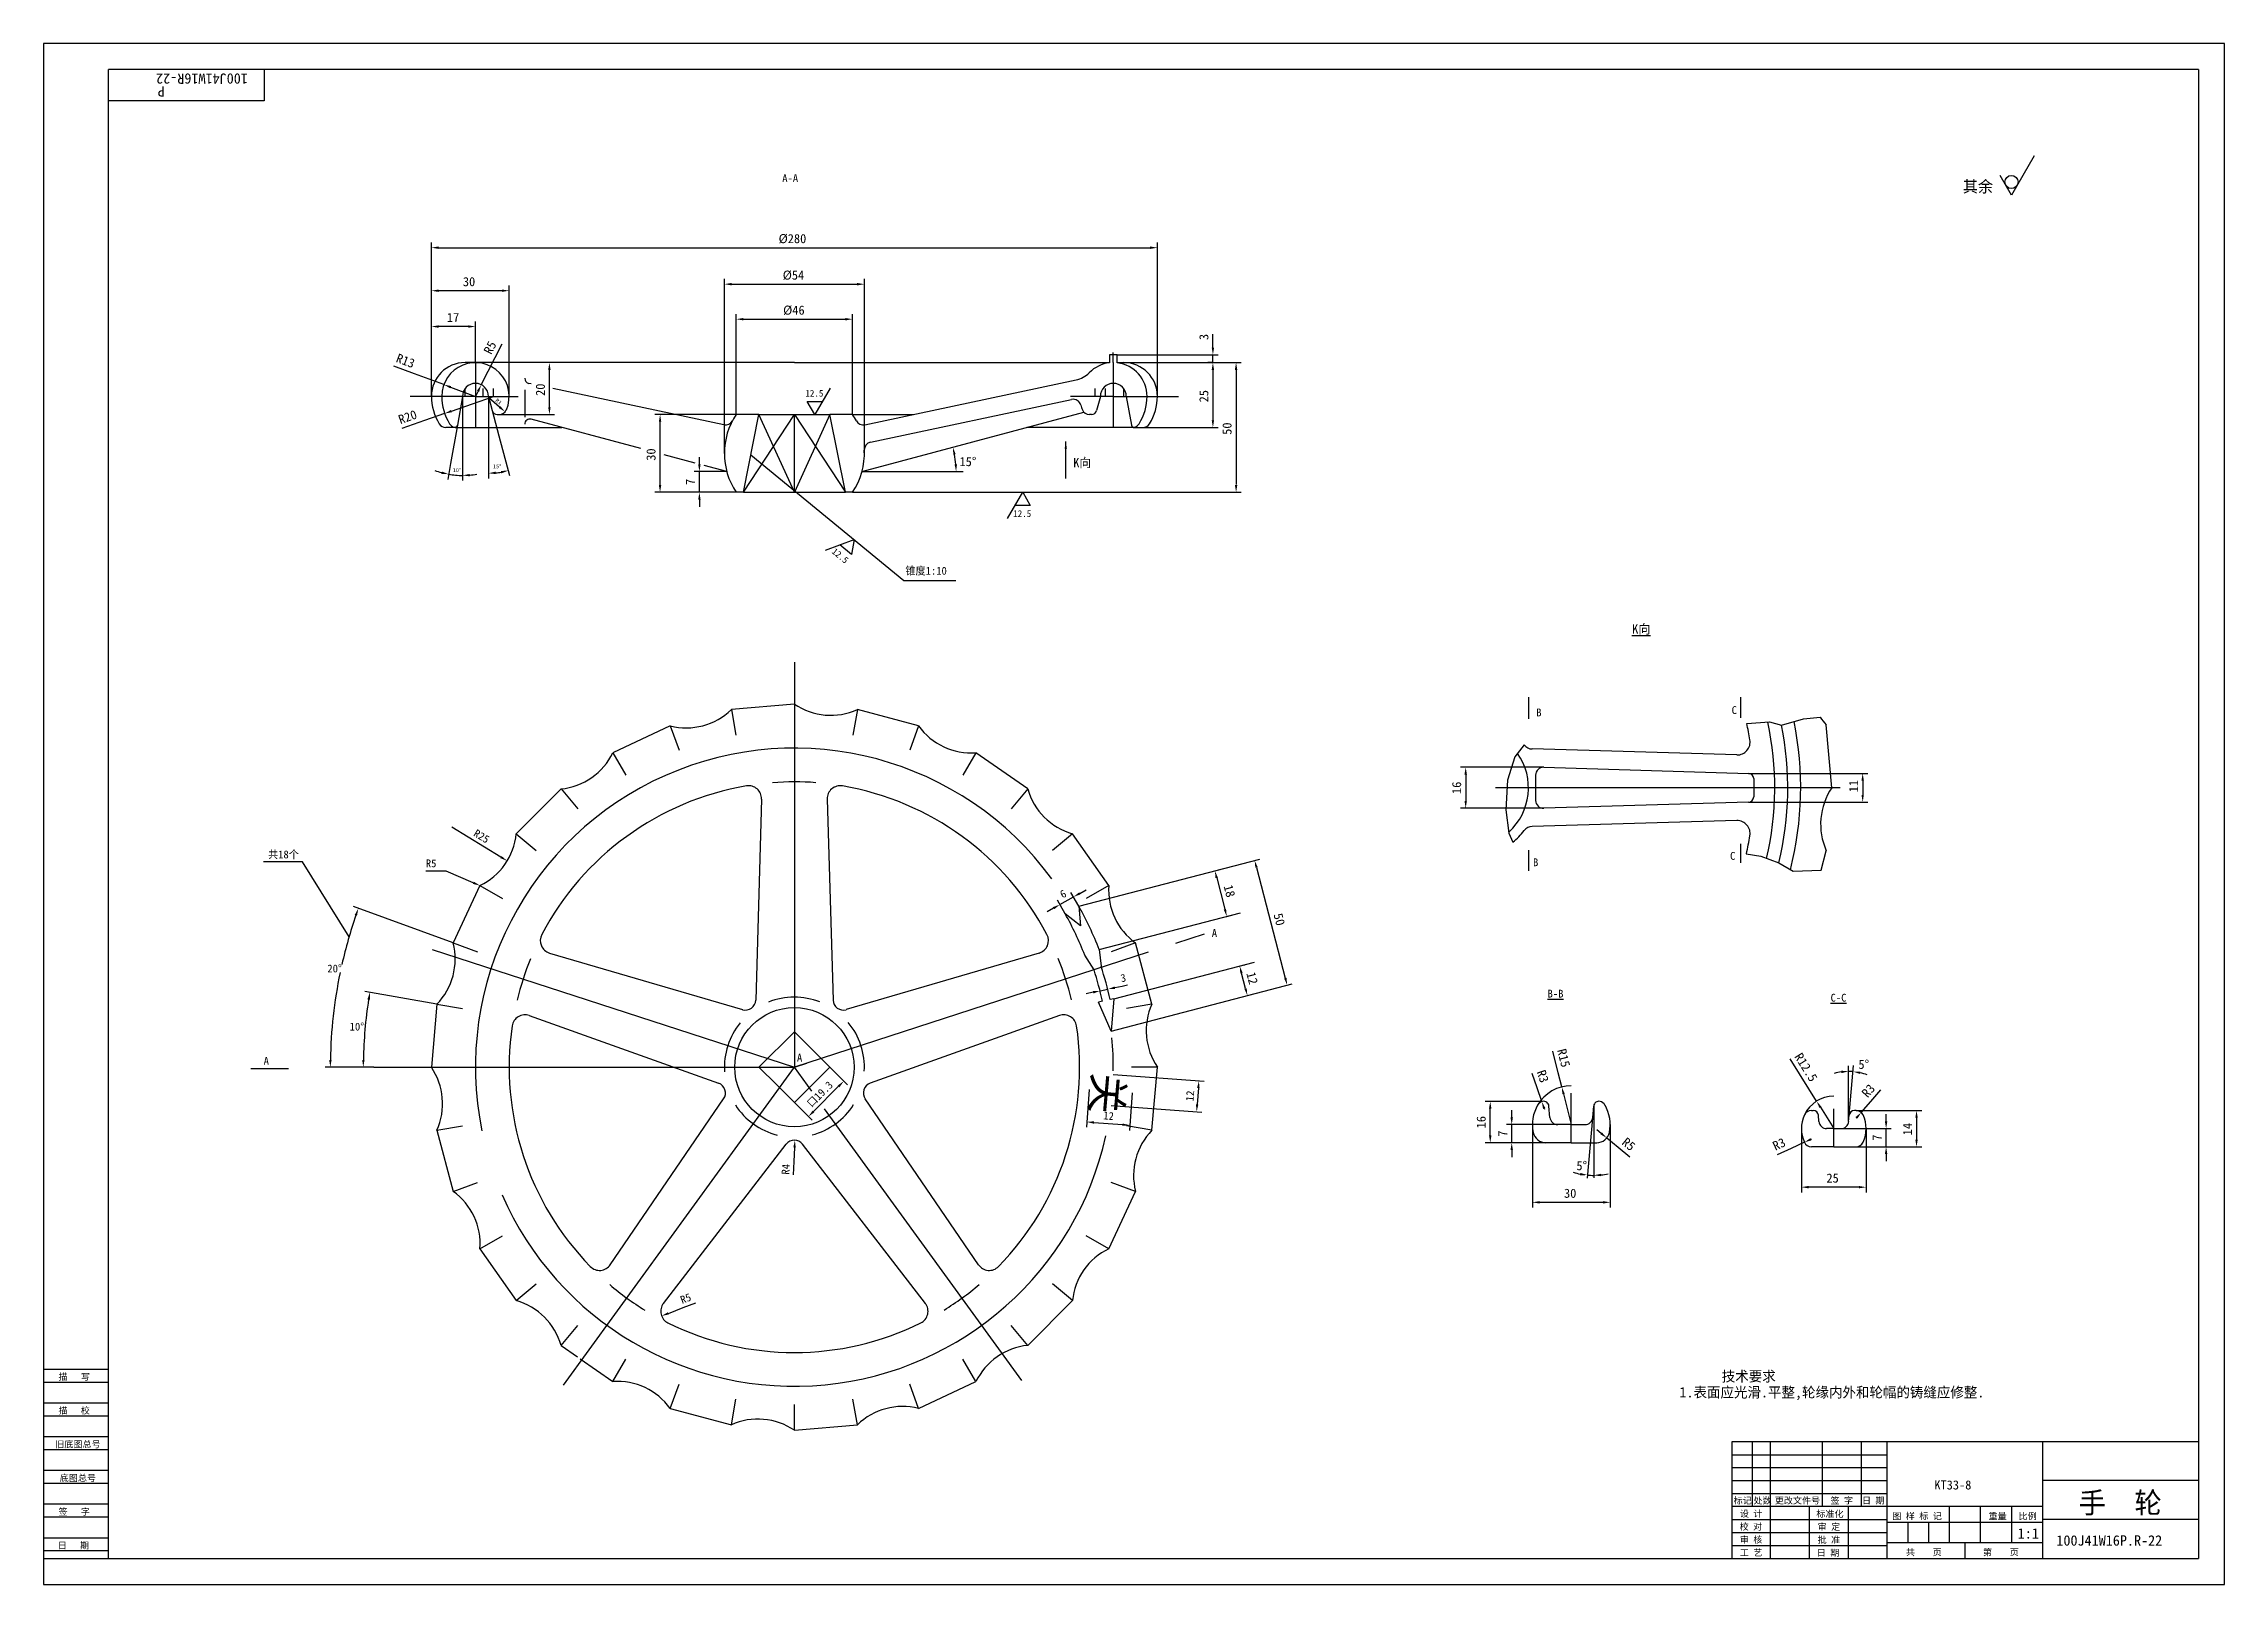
# Model space of a CAD drawing. Header units: metres. Extents: x 0 to 841, y 0 to 594.
import ezdxf

# ---------------------------------------------------------------- set-up
doc = ezdxf.new("R2010")
doc.units = ezdxf.units.M
for name, color, linetype in [('C', 6, 'Continuous'), ('D', 1, 'Continuous'), ('FL', 5, 'Continuous'), ('T', 7, 'Continuous'), ('TL', 4, 'Continuous')]:
    doc.layers.add(name, color=color, linetype=linetype)

# ---------------------------------------------------------------- blocks, each defined once
blk = doc.blocks.new('TUKUN1')
at = {"layer": 'FL'}
for p, q in [((0, 594), (0, 0)), ((841, 594), (0, 594)), ((841, 0), (841, 594)), ((0, 78), (25, 78)), ((0, 70), (25, 70)), ((0, 65), (25, 65)), ((0, 57), (25, 57)), ((0, 52), (25, 52)), ((659, 30), (659, 55)), ((666, 10), (666, 55)), ((686, 30), (686, 55)), ((701, 30), (701, 55)), ((0, 44), (25, 44)), ((651, 50), (711, 50)), ((651, 45), (711, 45)), ((0, 39), (25, 39)), ((651, 40), (711, 40)), ((651, 35), (711, 35)), ((0, 31), (25, 31)), ((0, 26), (25, 26)), ((696, 10), (696, 30)), ((0, 18), (25, 18)), ((651, 25), (711, 25)), ((651, 20), (711, 20)), ((0, 13), (25, 13)), ((651, 15), (711, 15)), ((0, 0), (841, 0))]:
    blk.add_line(p, q, dxfattribs=at)
at = {"layer": 'TL'}
for p, q in [((25, 10), (25, 584)), ((831, 584), (25, 584)), ((85, 584), (85, 572)), ((831, 584), (831, 10)), ((85, 572), (25, 572)), ((0, 83), (25, 83)), ((651, 55), (651, 10)), ((831, 55), (651, 55)), ((711, 10), (711, 55)), ((771, 10), (771, 55)), ((831, 40), (771, 40)), ((771, 30), (651, 30)), ((681, 10), (681, 30)), ((735, 16), (735, 30)), ((747, 16), (747, 30)), ((759, 16), (759, 30)), ((711, 24), (771, 24)), ((719, 16), (719, 24)), ((727, 16), (727, 24)), ((831, 25), (771, 25)), ((0, 10), (831, 10)), ((771, 16), (711, 16)), ((741, 10), (741, 16))]:
    blk.add_line(p, q, dxfattribs=at)
at = {"layer": 'T'}
for s, p in [('描   写', (5.74, 78.76)), ('描   校', (5.74, 65.76)), ('旧底图总号', (4.49, 52.76)), ('底图总号', (6.22, 39.76)), ('标记', (651.75, 31.07)), ('处数', (659.38, 31.07)), ('更改文件号', (667.61, 31.07)), ('签 字', (689.1, 31.07)), ('日 期', (701.23, 31.07)), ('签   字', (5.74, 26.76)), ('设 计', (654.14, 25.99)), ('标准化', (683.65, 25.93)), ('图 样 标 记', (712.95, 25.04)), ('重量', (750.03, 25.04)), ('比例', (761.64, 25.04)), ('校 对', (654.05, 20.99)), ('审 核', (654.14, 15.99)), ('批 准', (684.13, 15.93)), ('审 定', (684.13, 20.93)), ('日   期', (5.45, 13.76)), ('工 艺', (654.14, 10.99)), ('日 期', (683.84, 10.93)), ('共    页', (718.18, 11.13)), ('第    页', (747.9, 11.13))]:
    blk.add_text(s, height=2.5, dxfattribs=at).set_placement(p)

msp = doc.modelspace()

# ---------------------------------------------------------------- linework, layer by layer
at = {"layer": 'C'}
for p, q in [((166.53, 471.02), (166.53, 446.02)), ((412.53, 471.02), (412.53, 474.91)), ((412.53, 471.02), (412.53, 446.02)), ((166.53, 458.02), (141.38, 458.02)), ((162.53, 458.02), (162.53, 461.02)), ((166.53, 458.02), (182.98, 458.02)), ((169.53, 458.02), (169.53, 461.02)), ((173.53, 458.02), (173.53, 461.02)), ((412.53, 458.02), (396.07, 458.02)), ((405.53, 458.02), (405.53, 461.02)), ((409.53, 458.02), (409.53, 461.02)), ((412.53, 458.02), (437.67, 458.02)), ((416.53, 458.02), (416.53, 461.02)), ((289.53, 355.51), (289.53, 199.39)), ((692.89, 307.11), (559.92, 307.11)), ((149.83, 244.78), (289.53, 199.39)), ((426, 243.73), (289.53, 199.39)), ((127.37, 199.39), (289.53, 199.39)), ((200.43, 76.76), (289.53, 199.39)), ((296.26, 190.13), (289.53, 199.39)), ((589.15, 170.26), (589.15, 189.31)), ((377.3, 78.59), (301.2, 183.33)), ((690.36, 168.7), (690.36, 183.28))]:
    msp.add_line(p, q, dxfattribs=at)
for centre, start, end in [((549.62, 307.11), 346.42, 11.32), ((289.53, 199.39), 36.18, 191.52), ((289.53, 199.39), 359.36, 5.3), ((289.53, 199.39), 203.57, 347.56)]:
    msp.add_arc(centre, 123, start, end, dxfattribs=at)
at = {"layer": 'D'}
for p, q in [((767.66, 550.79), (758.88, 535.58)), ((758.88, 535.58), (754.49, 543.19)), ((149.53, 458.02), (149.53, 517.33)), ((152.33, 515.33), (426.73, 515.33)), ((429.53, 458.02), (429.53, 517.33)), ((149.53, 498.74), (149.53, 500.74)), ((176.73, 498.74), (152.33, 498.74)), ((179.53, 458.02), (179.53, 500.74)), ((262.53, 436.02), (262.53, 503.26)), ((265.33, 501.26), (313.73, 501.26)), ((316.53, 436.02), (316.53, 503.26)), ((267.08, 451.02), (267.08, 489.76)), ((311.98, 451.02), (311.98, 489.76)), ((149.53, 484.93), (149.53, 486.93)), ((163.73, 484.93), (152.33, 484.93)), ((166.53, 471.02), (166.53, 486.93)), ((269.88, 487.76), (309.18, 487.76)), ((450.93, 479.62), (450.93, 482.04)), ((450.93, 476.82), (450.93, 479.62)), ((168.79, 462.48), (174.13, 473.03)), ((174.13, 473.03), (176.8, 478.32)), ((195.05, 471.02), (193.05, 471.02)), ((414.03, 474.02), (452.93, 474.02)), ((414.03, 471.02), (452.93, 471.02)), ((450.93, 471.02), (448.93, 471.02)), ((450.93, 471.02), (450.93, 474.02)), ((452.93, 471.02), (461.87, 471.02)), ((143.07, 466.71), (135.01, 469.7)), ((154.34, 462.54), (143.07, 466.71)), ((195.05, 453.82), (195.05, 468.22)), ((450.93, 468.22), (450.93, 448.82)), ((459.87, 468.49), (459.87, 424.09)), ((156.96, 461.56), (166.53, 458.02)), ((157.3, 452.33), (173.53, 458.02)), ((161.53, 458.02), (161.53, 437.17)), ((167.52, 459.98), (166.53, 458.02)), ((171.53, 458.02), (171.53, 437.17)), ((173.71, 455.7), (171.74, 457.38)), ((175.85, 453.89), (173.71, 455.7)), ((294.49, 456.09), (300.35, 456.09)), ((297.42, 451.02), (294.49, 456.09)), ((303.28, 461.16), (297.42, 451.02)), ((146.9, 448.68), (138.16, 445.62)), ((154.65, 451.4), (146.9, 448.68)), ((159.57, 446.91), (156.97, 432.14)), ((173.01, 452.5), (175.59, 442.84)), ((185.53, 451.02), (197.05, 451.02)), ((243.56, 451.02), (235.73, 451.02)), ((237.73, 423.82), (237.73, 448.22)), ((423.95, 446.02), (452.93, 446.02)), ((175.59, 442.84), (179.72, 427.46)), ((394.19, 426.39), (394.19, 440.61)), ((156.97, 432.14), (155.88, 426.01)), ((161.53, 437.17), (161.53, 425.52)), ((171.53, 437.17), (171.53, 426.38)), ((263.46, 428.99), (250.9, 428.99)), ((252.9, 431.79), (252.9, 434.59)), ((252.9, 421.02), (252.9, 428.99)), ((272.76, 435.43), (331.77, 387.02)), ((315.6, 428.99), (354.63, 428.99)), ((250.9, 421.02), (235.73, 421.02)), ((267.08, 421.02), (250.9, 421.02)), ((311.98, 421.02), (461.87, 421.02)), ((371.72, 410.88), (377.57, 421.02)), ((377.57, 421.02), (380.5, 415.95)), ((252.9, 418.22), (252.9, 415.42)), ((380.5, 415.95), (374.64, 415.95)), ((301.59, 398.67), (312.55, 402.79)), ((311.59, 397.02), (307.07, 400.73)), ((312.55, 402.79), (311.59, 397.02)), ((331.77, 387.02), (351.77, 387.02)), ((578.49, 315.02), (546.41, 315.02)), ((548.41, 312.22), (548.41, 302.01)), ((657.54, 312.67), (703.51, 312.67)), ((701.51, 309.87), (701.51, 304.36)), ((578.49, 299.21), (546.41, 299.21)), ((657.54, 301.56), (703.51, 301.56)), ((176.38, 280.37), (157.41, 291.9)), ((99.81, 278.55), (84.81, 278.55)), ((117.79, 249.69), (99.81, 278.55)), ((399.2, 261.42), (468.98, 279.6)), ((152.48, 274.98), (147.39, 274.98)), ((155.28, 274.98), (152.48, 274.98)), ((165.71, 270.5), (155.28, 274.98)), ((451.69, 275.09), (453.62, 275.6)), ((452.39, 272.38), (455.56, 260.25)), ((467.75, 276.39), (478.86, 233.73)), ((157.97, 247.27), (119.49, 261.28)), ((393.98, 258.46), (390.95, 263.82)), ((391.94, 262.08), (397.16, 265.03)), ((399.2, 261.42), (396.18, 266.77)), ((399.6, 266.41), (402.03, 267.79)), ((389.5, 260.7), (387.06, 259.32)), ((407.09, 244.72), (461.54, 258.91)), ((456.26, 257.54), (458.2, 258.04)), ((412.74, 225.76), (467, 239.9)), ((461.25, 238.4), (463.18, 238.91)), ((463.51, 229.73), (461.96, 235.69)), ((151.66, 223.7), (123.84, 228.61)), ((404.74, 228.26), (402, 227.67)), ((407.48, 228.84), (410.41, 229.47)), ((411.73, 213.34), (481.51, 231.52)), ((413.15, 230.06), (415.89, 230.64)), ((415.89, 230.64), (417.93, 231.08)), ((464.22, 227.02), (466.15, 227.52)), ((584.08, 197.22), (581.97, 205.55)), ((680.76, 191.04), (673.54, 202.56)), ((121.28, 199.39), (108.57, 199.39)), ((127.37, 199.39), (121.28, 199.39)), ((303.18, 199.39), (309.99, 192.58)), ((412.5, 196.54), (447.51, 194.02)), ((575.99, 191.4), (574.09, 197.01)), ((585.46, 191.8), (584.08, 197.22)), ((696.1, 178.44), (696.1, 199.91)), ((696.32, 180.87), (697.99, 199.99)), ((289.53, 185.74), (296.34, 178.93)), ((296.91, 182.32), (306.6, 192.01)), ((403.23, 190.75), (402.13, 176.28)), ((419.84, 189.48), (418.74, 175.02)), ((445.32, 191.37), (444.86, 185.02)), ((578.08, 186.18), (555.88, 186.18)), ((577.79, 186.1), (575.99, 191.4)), ((586.15, 189.08), (589.15, 177.26)), ((683.73, 186.29), (680.76, 191.04)), ((700.96, 181.95), (704.66, 186.16)), ((704.66, 186.16), (708.57, 190.6)), ((405.07, 178.06), (416.1, 177.23)), ((411.64, 184.61), (446.65, 182.09)), ((557.88, 173.06), (557.88, 183.38)), ((583.9, 177.26), (564.16, 177.26)), ((566.16, 180.06), (566.16, 182.86)), ((566.16, 170.26), (566.16, 177.26)), ((574.15, 177.26), (574.15, 145.29)), ((578.69, 183.45), (578.76, 183.26)), ((590.61, 177.26), (590.61, 177.23)), ((597.36, 179.76), (595.28, 156.6)), ((597.78, 184.41), (597.78, 156.78)), ((604.15, 177.33), (604.15, 145.29)), ((685.22, 183.92), (690.36, 175.7)), ((698.98, 182.7), (724.28, 182.7)), ((699.11, 179.85), (698.98, 179.7)), ((710.55, 178.5), (710.55, 181.3)), ((722.28, 179.9), (722.28, 171.5)), ((289.59, 168.44), (289.33, 163.08)), ((564.16, 170.26), (555.88, 170.26)), ((579.35, 170.26), (564.16, 170.26)), ((600.65, 173.87), (598.95, 175.26)), ((602.83, 172.1), (607.17, 168.56)), ((607.17, 168.56), (611.76, 164.82)), ((679.03, 170.43), (673.95, 168.08)), ((677.86, 175.76), (677.86, 151.13)), ((681.57, 171.61), (681.75, 171.7)), ((693.12, 175.7), (712.55, 175.7)), ((698.98, 168.7), (712.55, 168.7)), ((702.86, 175.7), (702.86, 151.13)), ((710.55, 168.7), (710.55, 175.7)), ((712.55, 168.7), (724.28, 168.7)), ((289.33, 163.08), (289.07, 157.85)), ((566.16, 167.46), (566.16, 164.66)), ((673.95, 168.08), (668.57, 165.58)), ((710.55, 165.9), (710.55, 163.1)), ((700.06, 153.13), (680.66, 153.13)), ((576.95, 147.29), (601.35, 147.29)), ((240.93, 104.49), (246.7, 106.69)), ((246.7, 106.69), (251.46, 108.5))]:
    msp.add_line(p, q, dxfattribs=at)
msp.add_circle((758.88, 540.65), 2.53, dxfattribs=at)
for centre, radius, start, end in [((161.53, 458.02), 30.5, 249.48, 254.74), ((315.6, 428.99), 36.3, 4.42, 10.58), ((161.53, 458.02), 30.5, 260, 270), ((161.53, 458.02), 30.5, 275.26, 280.52), ((171.53, 458.02), 29.64, 275.41, 279.59), ((289.53, 199.39), 178.95, 160.9, 167.2), ((289.53, 199.39), 178.95, 168.25, 179.1), ((289.53, 199.39), 166.25, 170.97, 179.03), ((696.1, 178.44), 19.34, 98.3, 106.6), ((696.1, 178.44), 19.34, 85, 90), ((696.1, 178.44), 19.34, 68.4, 76.7), ((589.15, 177.26), 15, 90, 150), ((690.36, 175.7), 12.5, 90, 155.1), ((597.78, 184.41), 26.73, 252.87, 258.88), ((597.78, 184.41), 26.73, 264.88, 270), ((597.78, 184.41), 26.73, 276, 282.01)]:
    msp.add_arc(centre, radius, start, end, dxfattribs=at)
for points in [[(152.33, 515.8), (152.33, 514.86), (149.53, 515.33)], [(426.73, 515.8), (426.73, 514.86), (429.53, 515.33)], [(152.33, 499.21), (152.33, 498.28), (149.53, 498.74)], [(176.73, 499.21), (176.73, 498.28), (179.53, 498.74)], [(265.33, 501.73), (265.33, 500.79), (262.53, 501.26)], [(313.73, 501.73), (313.73, 500.79), (316.53, 501.26)], [(269.88, 488.22), (269.88, 487.29), (267.08, 487.76)], [(309.18, 488.22), (309.18, 487.29), (311.98, 487.76)], [(152.33, 485.4), (152.33, 484.46), (149.53, 484.93)], [(163.73, 485.4), (163.73, 484.46), (166.53, 484.93)], [(194.59, 468.22), (195.52, 468.22), (195.05, 471.02)], [(450.46, 476.82), (451.39, 476.82), (450.93, 474.02)], [(450.46, 468.22), (451.39, 468.22), (450.93, 471.02)], [(459.4, 468.22), (460.34, 468.22), (459.87, 471.02)], [(156.8, 461.12), (157.13, 462), (154.34, 462.54)], [(167.94, 459.77), (167.11, 460.19), (168.79, 462.48)], [(175.54, 453.53), (176.15, 454.24), (177.98, 452.07)], [(157.45, 451.89), (157.14, 452.77), (154.65, 451.4)], [(194.59, 453.82), (195.52, 453.82), (195.05, 451.02)], [(237.26, 448.22), (238.2, 448.22), (237.73, 451.02)], [(450.46, 448.82), (451.39, 448.82), (450.93, 446.02)], [(350.82, 435.55), (351.73, 435.76), (350.66, 438.38)], [(393.74, 437.81), (394.19, 440.61), (394.64, 437.81)], [(153.6, 429.05), (153.4, 428.14), (156.23, 427.98)], [(174.35, 428.05), (174.3, 428.98), (171.53, 428.38)], [(176.36, 429.25), (176.56, 428.34), (179.2, 429.39)], [(252.43, 431.79), (253.37, 431.79), (252.9, 428.99)], [(352.25, 431.8), (351.32, 431.77), (351.89, 428.99)], [(164.35, 427.18), (164.3, 428.11), (161.53, 427.52)], [(237.26, 423.82), (238.2, 423.82), (237.73, 421.02)], [(252.43, 418.22), (253.37, 418.22), (252.9, 421.02)], [(459.4, 423.82), (460.34, 423.82), (459.87, 421.02)], [(547.95, 312.22), (548.88, 312.22), (548.41, 315.02)], [(701.04, 309.87), (701.97, 309.87), (701.51, 312.67)], [(701.04, 304.36), (701.97, 304.36), (701.51, 301.56)], [(547.95, 302.01), (548.88, 302.01), (548.41, 299.21)], [(176.14, 279.97), (176.62, 280.77), (178.77, 278.92)], [(468.2, 276.5), (467.29, 276.27), (467.04, 279.09)], [(165.9, 270.93), (165.53, 270.07), (168.28, 269.39)], [(452.84, 272.5), (451.94, 272.27), (451.69, 275.09)], [(389.27, 261.11), (389.73, 260.29), (391.94, 262.08)], [(399.37, 266.82), (399.83, 266), (397.16, 265.03)], [(119.99, 258.11), (120.87, 257.8), (121.37, 260.6)], [(456.01, 260.36), (455.1, 260.13), (456.26, 257.54)], [(462.41, 235.81), (461.5, 235.58), (461.25, 238.4)], [(124.88, 225.57), (125.81, 225.42), (125.81, 228.26)], [(404.64, 228.71), (404.84, 227.8), (407.48, 228.84)], [(413.05, 230.51), (413.25, 229.6), (410.41, 229.47)], [(463.96, 229.84), (463.06, 229.61), (464.22, 227.02)], [(479.32, 233.85), (478.41, 233.61), (479.57, 231.02)], [(111.06, 202.19), (110.13, 202.19), (110.57, 199.39)], [(123.77, 202.19), (122.84, 202.19), (123.28, 199.39)], [(306.27, 192.34), (306.93, 191.68), (308.58, 193.99)], [(444.85, 191.41), (445.78, 191.34), (445.52, 194.16)], [(693.28, 198.04), (693.34, 197.11), (696.1, 197.78)], [(700.48, 196.8), (700.63, 197.72), (697.79, 197.7)], [(444.39, 185.06), (445.32, 184.99), (444.66, 182.23)], [(557.41, 183.38), (558.35, 183.38), (557.88, 186.18)], [(578.25, 183.3), (579.14, 183.6), (577.79, 186.1)], [(585.7, 188.97), (586.6, 189.2), (585.46, 191.8)], [(684.82, 183.67), (685.61, 184.17), (683.73, 186.29)], [(296.58, 182.65), (297.24, 181.99), (294.93, 180.34)], [(405.11, 178.53), (405.03, 177.6), (402.28, 178.28)], [(416.13, 177.69), (416.06, 176.76), (418.89, 177.01)], [(565.7, 180.06), (566.63, 180.06), (566.16, 177.26)], [(699.46, 179.54), (698.76, 180.16), (700.96, 181.95)], [(710.08, 178.5), (711.02, 178.5), (710.55, 175.7)], [(721.81, 179.9), (722.74, 179.9), (722.28, 182.7)], [(290.05, 168.41), (289.12, 168.46), (289.72, 171.23)], [(557.41, 173.06), (558.35, 173.06), (557.88, 170.26)], [(565.7, 167.46), (566.63, 167.46), (566.16, 170.26)], [(600.36, 173.51), (600.95, 174.23), (602.83, 172.1)], [(681.76, 171.19), (681.37, 172.04), (679.03, 170.43)], [(710.08, 165.9), (711.02, 165.9), (710.55, 168.7)], [(721.81, 171.5), (722.74, 171.5), (722.28, 168.7)], [(592.68, 158.64), (592.55, 157.72), (595.39, 157.78)], [(600.6, 157.36), (600.55, 158.29), (597.78, 157.68)], [(680.66, 153.6), (680.66, 152.67), (677.86, 153.13)], [(700.06, 153.6), (700.06, 152.67), (702.86, 153.13)], [(576.95, 147.75), (576.95, 146.82), (574.15, 147.29)], [(601.35, 147.75), (601.35, 146.82), (604.15, 147.29)], [(241.1, 104.05), (240.76, 104.92), (238.31, 103.49)]]:
    msp.add_solid(points, dxfattribs=at)
at = {"layer": 'FL'}
for p, q in [((269.88, 421.02), (289.53, 451.02)), ((289.53, 421.02), (275.88, 451.02)), ((289.53, 451.02), (309.18, 421.02)), ((303.18, 451.02), (289.53, 421.02)), ((656.8, 331.83), (665.64, 332.5)), ((665.64, 332.5), (670.22, 331.25)), ((670.22, 331.25), (678.67, 333.65)), ((678.67, 333.65), (685.08, 334.3)), ((656.64, 281.7), (662.26, 280.69)), ((662.26, 280.69), (669.18, 278.23)), ((669.18, 278.23), (674.7, 274.93)), ((674.7, 274.93), (685.49, 275.35))]:
    msp.add_line(p, q, dxfattribs=at)
msp.add_lwpolyline([(570.99, 323.61), (567.42, 319.02), (564.53, 309.98), (563.95, 298.66), (565.09, 289.6), (566.58, 286.11)], dxfattribs=at)
at = {"layer": 'TL'}
for p, q in [((289.53, 471.02), (162.53, 471.02)), ((289.53, 471.02), (411.03, 471.02)), ((411.03, 474.02), (411.03, 470.93)), ((414.03, 474.02), (411.03, 474.02)), ((414.03, 470.93), (414.03, 474.02)), ((414.03, 471.02), (416.53, 471.02)), ((187.99, 462.83), (187.11, 463.02)), ((316.72, 447.03), (398.19, 464.35)), ((161.53, 458.02), (159.57, 446.91)), ((171.53, 458.02), (173.01, 452.5)), ((185.53, 460.54), (185.53, 451.02)), ((262.34, 447.03), (196.32, 461.06)), ((318.87, 440.33), (396.45, 456.82)), ((407.53, 458.02), (406.05, 452.5)), ((417.53, 458.02), (419.49, 446.91)), ((158.65, 446.02), (155.11, 446.02)), ((158.85, 446.03), (199.86, 446.03)), ((174.94, 451.02), (175.69, 451.02)), ((175.69, 451.02), (185.53, 451.02)), ((185.53, 451.02), (185.53, 449.94)), ((230.36, 437.86), (188.05, 449.2)), ((267.08, 451.02), (243.56, 451.02)), ((275.88, 451.02), (267.08, 451.02)), ((269.88, 421.02), (275.88, 451.02)), ((275.88, 451.02), (303.18, 451.02)), ((289.53, 421.02), (289.53, 451.02)), ((309.18, 421.02), (303.18, 451.02)), ((311.98, 451.02), (303.18, 451.02)), ((311.98, 451.02), (335.49, 451.02)), ((315.6, 428.99), (401.21, 451.93)), ((420.2, 446.03), (379.19, 446.03)), ((404.17, 451.02), (403.36, 451.02)), ((420.41, 446.02), (423.95, 446.02)), ((251.31, 432.24), (239.31, 435.46)), ((263.46, 428.99), (254.75, 431.32)), ((269.88, 421.02), (267.08, 421.02)), ((269.88, 421.02), (309.18, 421.02)), ((311.98, 421.02), (309.18, 421.02)), ((289.53, 339.39), (265.22, 337.26)), ((265.22, 337.26), (266.95, 327.42)), ((289.53, 339.39), (289.53, 329.39)), ((313.84, 337.26), (312.1, 327.42)), ((337.41, 330.95), (313.84, 337.26)), ((572.8, 333.73), (572.8, 342.01)), ((654.37, 342.01), (654.37, 334.03)), ((241.65, 330.95), (219.53, 320.63)), ((241.65, 330.95), (245.07, 321.55)), ((337.41, 330.95), (333.99, 321.55)), ((689.62, 307.11), (687.49, 331.43)), ((219.53, 320.63), (224.53, 311.97)), ((359.53, 320.63), (354.53, 311.97)), ((379.52, 306.64), (359.53, 320.63)), ((652.97, 319.79), (574.04, 322.06)), ((575.4, 312.02), (575.4, 302.21)), ((578.49, 315.02), (657.54, 312.67)), ((199.54, 306.64), (182.28, 289.38)), ((199.54, 306.64), (205.97, 298.98)), ((379.52, 306.64), (373.09, 298.98)), ((659.48, 310.67), (659.48, 303.56)), ((276.86, 302.75), (274.63, 225.29)), ((302.2, 302.75), (304.43, 225.29)), ((652.97, 294.44), (574.04, 292.17)), ((657.54, 301.56), (578.49, 299.21)), ((182.28, 289.38), (189.94, 282.95)), ((396.77, 289.38), (389.11, 282.95)), ((410.77, 269.39), (396.77, 289.38)), ((572.8, 275.04), (572.8, 283.03)), ((654.37, 285.49), (654.37, 278.12)), ((685.49, 275.35), (687.49, 282.8)), ((168.28, 269.39), (157.97, 247.27)), ((168.28, 269.39), (176.94, 264.39)), ((410.77, 269.39), (402.11, 264.39)), ((399.2, 261.42), (399.82, 253.84)), ((399.82, 253.84), (393.98, 258.46)), ((157.97, 247.27), (167.37, 243.85)), ((407.09, 244.72), (407.8, 238.29)), ((421.09, 247.27), (411.69, 243.85)), ((427.4, 223.7), (421.09, 247.27)), ((447.51, 250.72), (436.44, 247.12)), ((195.14, 243.38), (269.5, 221.57)), ((383.91, 243.38), (309.55, 221.57)), ((405.08, 236.94), (401.49, 242.56)), ((151.66, 223.7), (149.53, 199.39)), ((151.66, 223.7), (161.5, 221.97)), ((187.31, 219.28), (260.29, 193.22)), ((391.74, 219.28), (318.76, 193.22)), ((408.34, 224.82), (406.87, 224.5)), ((411.73, 213.34), (406.87, 224.5)), ((412.74, 225.76), (411.27, 225.45)), ((412.74, 225.76), (411.73, 213.34)), ((427.4, 223.7), (417.55, 221.97)), ((275.88, 199.39), (289.53, 213.04)), ((289.53, 213.04), (303.18, 199.39)), ((79.93, 198.83), (94.46, 198.83)), ((149.53, 199.39), (159.53, 199.39)), ((282.7, 192.57), (275.88, 199.39)), ((283.58, 199.39), (289.53, 199.39)), ((289.53, 199.39), (294.36, 200.96)), ((303.18, 199.39), (289.53, 185.74)), ((429.53, 199.39), (419.53, 199.39)), ((427.4, 175.08), (429.53, 199.39)), ((218.52, 123.22), (262.25, 187.2)), ((289.53, 185.74), (282.7, 192.57)), ((360.53, 123.22), (316.81, 187.2)), ((151.66, 175.08), (161.5, 176.82)), ((427.4, 175.08), (417.55, 176.82)), ((580.91, 180), (580.52, 184.41)), ((589.15, 177.26), (583.9, 177.26)), ((589.15, 177.26), (594.4, 177.26)), ((597.39, 180), (597.78, 184.41)), ((681.75, 182.7), (682.42, 182.7)), ((684.62, 178.44), (684.41, 180.87)), ((696.1, 178.44), (696.32, 180.87)), ((698.98, 182.7), (698.31, 182.7)), ((151.66, 175.08), (157.97, 151.51)), ((239.03, 108.32), (286.36, 169.68)), ((340.03, 108.32), (292.7, 169.68)), ((589.15, 170.26), (579.35, 170.26)), ((589.15, 170.26), (598.95, 170.26)), ((690.36, 168.7), (681.75, 168.7)), ((690.36, 175.7), (687.61, 175.7)), ((690.36, 175.7), (693.12, 175.7)), ((690.36, 168.7), (698.98, 168.7)), ((157.97, 151.51), (167.37, 154.93)), ((410.77, 129.39), (421.09, 151.51)), ((421.09, 151.51), (411.69, 154.93)), ((168.28, 129.39), (176.94, 134.39)), ((168.28, 129.39), (182.28, 109.4)), ((410.77, 129.39), (402.11, 134.39)), ((182.28, 109.4), (189.94, 115.83)), ((379.52, 92.14), (396.77, 109.4)), ((396.77, 109.4), (389.11, 115.83)), ((199.54, 92.14), (205.97, 99.81)), ((379.52, 92.14), (373.09, 99.81)), ((199.54, 92.14), (205.92, 87.68)), ((206.92, 86.97), (219.53, 78.15)), ((219.53, 78.15), (224.53, 86.81)), ((359.53, 78.15), (354.53, 86.81)), ((241.65, 67.83), (245.07, 77.23)), ((337.41, 67.83), (333.99, 77.23)), ((337.41, 67.83), (359.53, 78.15)), ((241.65, 67.83), (265.22, 61.52)), ((265.22, 61.52), (266.95, 71.37)), ((289.53, 59.39), (289.53, 69.39)), ((313.84, 61.52), (312.1, 71.37)), ((289.53, 59.39), (313.84, 61.52))]:
    msp.add_line(p, q, dxfattribs=at)
for points in [[(241.65, 330.95, 0.26), (265.22, 337.26, 0.26)], [(289.53, 339.39, 0.26), (313.84, 337.26, 0.26)], [(337.41, 330.95, 0.26), (359.53, 320.63, 0.26)], [(685.08, 334.3, 0.04), (687.49, 331.43, 0.26)], [(199.54, 306.64, 0.26), (219.53, 320.63, 0.26)], [(379.52, 306.64, 0.26), (396.77, 289.38, 0.26)], [(689.62, 307.11, 0.26), (687.49, 282.8, 0.26)], [(168.28, 269.39, 0.26), (182.28, 289.38, 0.26)], [(410.77, 269.39, 0.26), (421.09, 247.27, 0.26)], [(151.66, 223.7, 0.26), (157.97, 247.27, 0.26)], [(427.4, 223.7, 0.26), (429.53, 199.39, 0.26)], [(151.66, 175.08, 0.26), (149.53, 199.39, 0.26)], [(427.4, 175.08, 0.26), (421.09, 151.51, 0.26)], [(168.28, 129.39, 0.26), (157.97, 151.51, 0.26)], [(410.77, 129.39, 0.26), (396.77, 109.4, 0.26)], [(199.54, 92.14, 0.26), (182.28, 109.4, 0.26)], [(379.52, 92.14, 0.26), (359.53, 78.15, 0.26)], [(241.65, 67.83, 0.26), (219.53, 78.15, 0.26)], [(337.41, 67.83, 0.26), (313.84, 61.52, 0.26)], [(289.53, 59.39, 0.26), (265.22, 61.52, 0.26)]]:
    msp.add_lwpolyline(points, format="xyb", dxfattribs=at)
msp.add_circle((289.53, 199.39), 23, dxfattribs=at)
for centre, radius, start, end in [((162.53, 458.02), 13, 90, 180), ((166.53, 458.02), 13, 336.42, 180), ((416.53, 458.02), 13, 360, 90), ((166.53, 458.02), 5, 0, 180), ((187.53, 464.98), 2, 180, 258), ((396.11, 474.13), 10, 282, 315.53), ((412.53, 458.02), 13, 96.63, 135.53), ((412.53, 458.02), 5, 360, 180), ((412.53, 458.02), 13, 360, 83.37), ((169.53, 458.02), 20, 180, 211.97), ((173.53, 458.02), 20, 180, 211.97), ((397.07, 453.89), 3, 14.96, 102), ((412.53, 458.02), 13, 194.96, 203.58), ((405.53, 458.02), 20, 328.03, 360), ((409.53, 458.02), 20, 328.03, 360), ((155.11, 449.02), 3, 211.97, 270), ((159.11, 449.02), 3, 211.97, 254.91), ((158.59, 447.09), 1, 254.91, 350), ((158.65, 448.02), 2, 270, 275.94), ((174.94, 453.02), 2, 195, 270), ((175.69, 454.02), 3, 270, 336.42), ((187.53, 447.26), 2, 75, 180), ((262.96, 449.96), 3, 258, 332.31), ((289.53, 436.02), 27, 146.25, 213.75), ((289.53, 436.02), 27, 27.69, 33.75), ((316.09, 449.96), 3, 207.69, 282), ((403.36, 454.02), 3, 203.58, 270), ((404.12, 453.02), 2, 270, 345), ((420.47, 447.09), 1, 190, 285.09), ((420.41, 448.02), 2, 264.06, 270), ((419.95, 449.02), 3, 285.09, 328.03), ((423.95, 449.02), 3, 270, 328.03), ((319.5, 437.39), 3, 102, 182.63), ((289.53, 436.02), 27, 326.25, 2.63), ((549.62, 307.11), 110, 9.69, 12.99), ((549.62, 307.11), 118, 346.67, 12.39), ((549.62, 307.11), 128, 345.72, 11.49), ((549.62, 307.11), 23, 312.1, 35.08), ((574.16, 326.06), 4, 217.66, 268.35), ((653.12, 324.78), 5, 268.35, 9.69), ((578.4, 312.02), 3, 88.3, 180), ((657.48, 310.67), 2, 0, 88.3), ((289.53, 199.39), 110, 99.69, 152.31), ((271.86, 302.89), 5, 358.35, 99.69), ((289.53, 199.39), 110, 85.66, 94.4), ((307.2, 302.89), 5, 80.31, 181.65), ((289.53, 199.39), 110, 27.69, 80.31), ((657.48, 303.56), 2, 271.7, 0), ((578.4, 302.21), 3, 180, 271.7), ((653.12, 289.45), 5, 350.31, 91.65), ((549.62, 307.11), 27, 308.93, 322.34), ((574.16, 288.17), 4, 91.65, 142.34), ((549.62, 307.11), 110, 346.64, 350.31), ((289.53, 199.39), 126, 21.09, 29.49), ((289.53, 199.39), 120, 21.09, 29.49), ((196.55, 248.18), 5, 152.31, 253.65), ((382.51, 248.18), 5, 286.35, 27.69), ((289.53, 199.39), 110, 157.66, 166.4), ((289.53, 199.39), 110, 13.66, 22.4), ((289.53, 199.39), 121.5, 12.08, 18), ((289.53, 199.39), 124.5, 12.08, 18.21), ((185.63, 214.57), 5, 70.35, 171.69), ((270.63, 225.4), 4, 253.65, 358.35), ((289.53, 199.39), 27, 68.62, 111.73), ((308.43, 225.4), 4, 181.65, 286.35), ((393.42, 214.57), 5, 8.31, 109.65), ((289.53, 199.39), 110, 171.69, 224.31), ((289.53, 199.39), 27, 140.62, 183.73), ((289.53, 199.39), 27, 356.62, 39.73), ((289.53, 199.39), 110, 315.69, 8.31), ((258.95, 189.46), 4, 325.65, 70.35), ((320.11, 189.46), 4, 109.65, 214.35), ((578.76, 183.26), 3, 103.03, 150), ((578.53, 184.23), 2, 5, 103.03), ((599.77, 184.23), 2, 76.97, 175), ((599.54, 183.26), 3, 30, 76.97), ((289.53, 199.39), 27, 212.62, 255.73), ((289.53, 199.39), 27, 284.62, 327.73), ((589.15, 177.26), 15, 150, 191.54), ((583.9, 180.26), 3, 185, 270), ((594.4, 180.26), 3, 270, 355), ((589.15, 177.26), 15, 348.46, 30), ((690.36, 175.7), 12.5, 155.1, 204.9), ((681.75, 179.7), 3, 90, 155.1), ((682.42, 180.7), 2, 5, 90), ((687.61, 178.7), 3, 185, 270), ((693.12, 178.7), 3, 270, 355), ((698.31, 180.7), 2, 90, 175), ((698.98, 179.7), 3, 24.9, 90), ((690.36, 175.7), 12.5, 335.1, 24.9), ((289.53, 167.24), 4, 37.65, 142.35), ((579.35, 175.26), 5, 191.54, 270), ((598.95, 175.26), 5, 270, 348.46), ((681.75, 171.7), 3, 204.9, 270), ((698.98, 171.7), 3, 270, 335.1), ((214.4, 126.04), 5, 224.31, 325.65), ((364.66, 126.04), 5, 214.35, 315.69), ((289.53, 199.39), 110, 229.66, 238.4), ((289.53, 199.39), 110, 301.66, 310.4), ((242.98, 105.27), 5, 142.35, 243.69), ((336.07, 105.27), 5, 296.31, 37.65), ((289.53, 199.39), 110, 243.69, 296.31)]:
    msp.add_arc(centre, radius, start, end, dxfattribs=at)

# ---------------------------------------------------------------- block references
msp.add_blockref('TUKUN1', (0, 0), dxfattribs=at)

# ---------------------------------------------------------------- texts
at = {"layer": 'D'}
for s, height, rotation, p in [('100J41W16R-22', 4, 180, (78.77, 582.48)), ('P', 4, 180, (46.7, 577.58)), ('3', 3.5, 90, (449.18, 479.71)), ('R13', 3.5, 339.67, (135.62, 471.34)), ('R5', 3.5, 63.16, (172.61, 473.9)), ('20', 3.5, 90, (193.3, 458.19)), ('R3', 1.5, 319.57, (174.03, 456.19)), ('25', 3.5, 90, (449.18, 455.69)), ('R20', 3.5, 19.33, (137.58, 447.27)), ('50', 3.5, 90, (458.12, 443.19)), ('30', 3.5, 90, (235.98, 433.19)), ('7', 3.5, 90, (251.15, 423.84)), ('12.5', 2.55, 320.6, (303.72, 397.79)), ('16', 3.5, 90, (546.66, 304.7)), ('11', 3.5, 90, (699.76, 305.36)), ('R25', 3, 328.7, (165.51, 288.73)), ('18', 3.5, 284.61, (455.04, 269.18)), ('6', 3, 29.49, (393, 264.4)), ('50', 3.5, 284.61, (474.28, 258.24)), ('12', 3.5, 284.61, (463.8, 235.57)), ('3', 3, 12.08, (415.66, 232.13)), ('R15', 3.5, 284.25, (583.66, 205.98)), ('R12.5', 3.5, 302.06, (675.03, 203.48)), ('口19.3', 3, 45, (296.13, 183.67)), ('R3', 3.5, 288.74, (575.75, 197.57)), ('12', 3, 85.88, (443.44, 186.17)), ('R3', 3.5, 48.67, (703.41, 187.38)), ('12', 3, 355.65, (408.56, 179.3)), ('16', 3.5, 90, (556.13, 175.8)), ('14', 3.5, 90, (720.53, 173.11)), ('7', 3.5, 90, (564.41, 172.59)), ('R5', 3.5, 320.85, (608.34, 169.86)), ('R3', 3.5, 24.9, (667.84, 167.17)), ('7', 3.5, 90, (708.8, 171.03)), ('R4', 3, 87.21, (287.57, 157.92)), ('R5', 3, 20.89, (246.25, 108.12))]:
    msp.add_text(s, height=height, rotation=rotation, dxfattribs=at).set_placement(p)
for s, height, p in [('A-A', 3, (284.85, 540.65)), ('其余', 4.5, (740.12, 536.67)), ('%%C280', 3.5, (283.44, 517.08)), ('%%C54', 3.5, (285.03, 503.01)), ('30', 3.5, (161.69, 500.49)), ('17', 3.5, (155.53, 486.68)), ('%%C46', 3.5, (285.19, 489.51)), ('12.5', 2.55, (293.78, 457.93)), ('10%%d', 1.5, (157.79, 428.82)), ('15%%d', 1.5, (173.33, 430.27)), ('15%%D', 3.5, (353.2, 431.1)), ('K向', 3.5, (397.04, 430.71)), ('12.5', 2.55, (373.93, 411.55)), ('锥度1:10', 3, (332.35, 389.27)), ('%%UK向%%U', 3.6, (612.54, 366.56)), ('B', 3, (575.63, 334.65)), ('C', 3, (650.97, 335.57)), ('共18个', 3, (86.55, 279.91)), ('R5', 3, (147.39, 276.48)), ('B', 3, (574.38, 276.88)), ('C', 3, (650.37, 279.34)), ('A', 3, (450.5, 249.6)), ('20%%D', 3, (109.43, 235.94)), ('%%UB-B%%U', 3, (579.99, 226.24)), ('%%UC-C%%U', 3, (689.13, 224.68)), ('10%%d', 3, (118.02, 213.52)), ('A', 3, (84.86, 200.3)), ('A', 3, (290.52, 201.55)), ('5%%d', 3.5, (699.87, 198.72)), ('5%%d', 3.5, (591.11, 159.67)), ('30', 3.5, (586.32, 149.04)), ('25', 3.5, (687.53, 154.88)), ('1.表面应光滑.平整,轮缘内外和轮幅的铸缝应修整.', 4, (630.84, 72.07)), ('      技术要求', 4, (630.84, 78.23)), ('KT33-8', 3.5, (729.14, 36.59)), ('手  轮', 8.1, (784.78, 27.41)), ('1:1', 4, (761.3, 17.65)), ('100J41W16P.R-22', 4, (776.21, 14.93))]:
    msp.add_text(s, height=height, dxfattribs=at).set_placement(p)
at = {"layer": 'TL'}
msp.add_text('关', height=12, rotation=265, dxfattribs=at).set_placement((404.96, 197.43))

doc.saveas('drawing.dxf')
